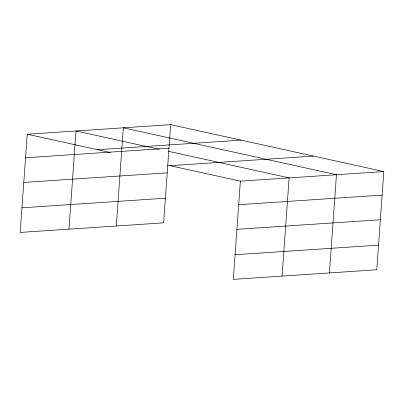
<?xml version="1.0" encoding="UTF-8"?>
<svg xmlns="http://www.w3.org/2000/svg" width="404" height="404" viewBox="0 0 404 404"><rect width="100%" height="100%" fill="white"/><g stroke="black" fill="none" stroke-linecap="round" stroke-linejoin="round"><path stroke-width="0.61" d="M27.24 134.234L20.2 232.431L163.63 222.846L170.67 124.649L27.24 134.234L110.469 152.561M68.968 229.169L76.008 130.977L159.237 149.298M116.302 226.008L123.336 127.816L336.466 174.735L329.427 272.927M167.579 165.13L240.37 181.154L233.33 279.351L376.76 269.766L383.8 171.569L170.67 124.649M282.098 276.089L289.133 177.896L168.448 151.328M97.571 149.717L241.001 140.132M25.553 157.782L168.983 148.197M170.034 165.67L313.469 156.085M23.786 182.416L167.216 172.831M240.37 181.154L383.8 171.569M21.968 207.797L165.398 198.213M238.678 204.702L382.113 195.117M236.916 229.336L380.346 219.751M235.098 254.717L378.528 245.132"/></g></svg>
